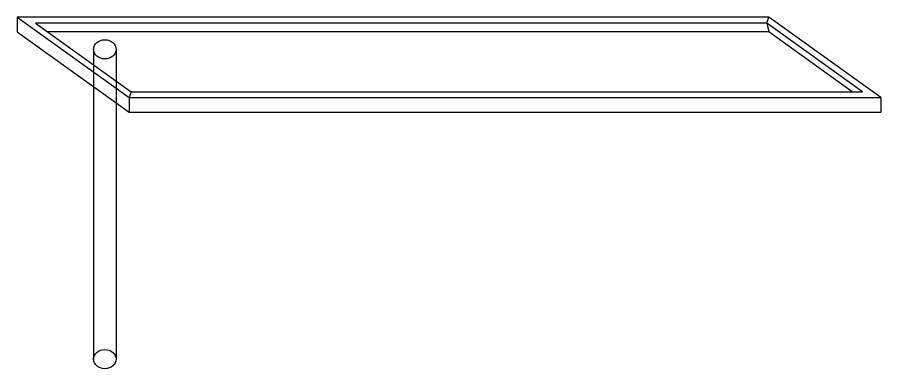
# Model space of a CAD drawing. Header units: inches. Extents: x 9636 to 21597, y -10243 to 557.
# Drawn here: x 20385 to 21274, y -5500 to -5138 of the extents above; entities that cross this region are included whole.
import ezdxf

# ---------------------------------------------------------------- set-up
doc = ezdxf.new("R2010")
doc.units = ezdxf.units.IN
doc.header["$MEASUREMENT"] = 0

# ---------------------------------------------------------------- blocks, each defined once
blk = doc.blocks.new('DRHF')
at = {"color": 18, "true_color": 0x000000}
for p, q in [((20510.99, -5093.94), (20510.99, -5109.09)), ((21282.36, -5099.94), (21284.29, -5093.94)), ((21282.36, -5099.94), (21284.29, -5109.09)), ((20628.02, -5170.59), (20626.09, -5176.59)), ((20626.09, -5176.59), (20626.09, -5191.73)), ((21399.38, -5176.59), (21399.38, -5191.73))]:
    blk.add_line(p, q, dxfattribs=at)
for points in [[(21284.29, -5093.94), (20510.99, -5093.94), (20626.09, -5176.59), (21399.38, -5176.59)], [(21282.36, -5099.94), (20529.64, -5099.94), (20628.02, -5170.59), (21380.74, -5170.59)]]:
    blk.add_lwpolyline(points, close=True, dxfattribs=at)
for points in [[(20510.99, -5109.09), (20626.09, -5191.73), (21399.38, -5191.73)], [(21369.93, -5170.59), (21284.29, -5109.09), (20542.38, -5109.09)]]:
    blk.add_lwpolyline(points, dxfattribs=at)
blk = doc.blocks.new('RH')
at = {"color": 18, "true_color": 0x000000}
for p, q in [((20398.75, -5122.46), (20398.75, -5443.15)), ((20421.9, -5122.76), (20421.9, -5441.56))]:
    blk.add_line(p, q, dxfattribs=at)
for centre in [(20410.34, -5123.3), (20410.29, -5442.31)]:
    blk.add_ellipse(centre, major_axis=(-11.58, 0), ratio=0.85366, dxfattribs=at)

msp = doc.modelspace()

# ---------------------------------------------------------------- block references
at = {"color": 18, "true_color": 0x000000}
for name, p in [('DRHF', (-125.67, -44.53)), ('RH', (65.04, -48.21))]:
    msp.add_blockref(name, p, dxfattribs=at)

doc.saveas('drawing.dxf')
